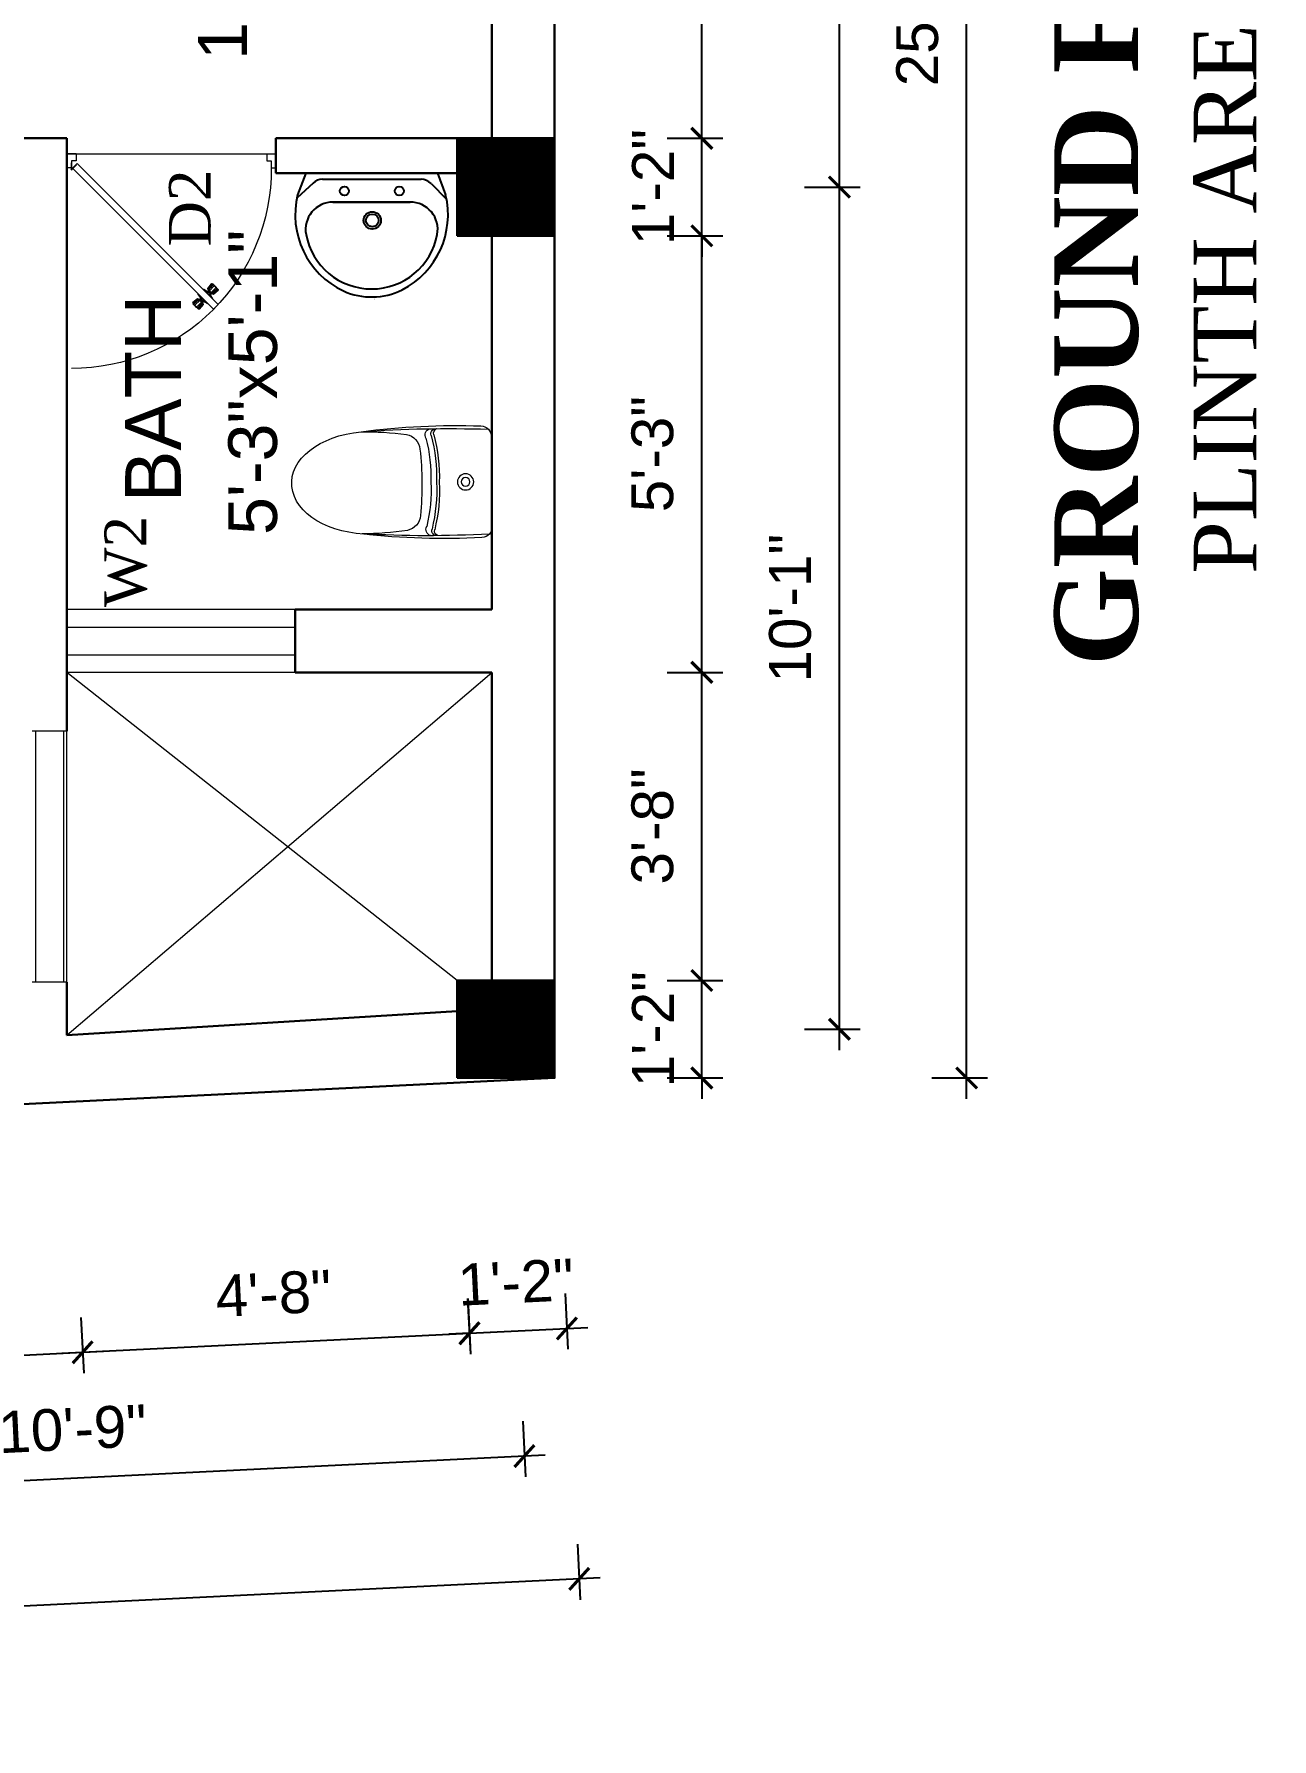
# Model space of a CAD drawing. Header units: inches. Extents: x -4737 to 13205, y 2479 to 13285.
# Drawn here: x -4338.1 to -4160.4, y 10557.3 to 10802.1 of the extents above; entities that cross this region are included whole.
import ezdxf

# ---------------------------------------------------------------- set-up
doc = ezdxf.new("R2010")
doc.units = ezdxf.units.IN
doc.header["$MEASUREMENT"] = 0
for name, color, linetype, lineweight in [('A-FURN', 9, 'Continuous', 5), ('hatch-.09', 8, 'Continuous', 9), ('Label', 7, 'Continuous', 13), ('ns_DIMS', 1, 'Continuous', 0), ('ns_TEXT', 7, 'Continuous', 13), ('PUERTAS', 7, 'Continuous', 9), ('Text', 7, 'Continuous', 13), ('WALL', 12, 'Continuous', 30), ('wall2', 1, 'Continuous', 15), ('windoow', 4, 'Continuous', 5)]:
    doc.layers.add(name, color=color, linetype=linetype, lineweight=lineweight)
doc.layers.add('furniture', color=253, linetype='Continuous')
doc.styles.add('arial 1000', font='arial.ttf')
doc.styles.add('dim', font='arial.ttf', dxfattribs={"height": 7})
doc.styles.get("Standard").update_dxf_attribs({"font": 'arial.ttf'})
doc.dimstyles.new("1-8'", dxfattribs={"dimtxt": 6, "dimasz": 3, "dimexe": 3, "dimexo": 6, "dimgap": 4, "dimtad": 1, "dimdec": 0, "dimzin": 0, "dimdsep": 46, "dimlunit": 4, "dimtxsty": 'arial 1000', "dimblk": 'ARCHTICK', "dimcen": 8, "dimdle": 3, "dimclrt": 7, "dimazin": 0, "dimtfac": 1, "dimtdec": 0, "dimtix": 1, "dimtmove": 2, "dimatfit": 3, "dimfxl": 5, "dimfxlon": 1, "dimarcsym": 0})

# ---------------------------------------------------------------- blocks, each defined once
blk = doc.blocks.new('2ft6in')
at = {"layer": 'PUERTAS', "color": 2}
for p, q in [((0.84, 2.1), (21.02, 22.28)), ((21.71, 21.6), (21.02, 22.28)), ((21.71, 21.6), (1.47, 1.37)), ((18.33, 21.76), (18.31, 21.77)), ((21.18, 18.9), (21.2, 18.89)), ((0, 2), (0, 0)), ((0.6, 2), (0, 2)), ((1.33, 0), (0, 0)), ((0.6, 1.26), (0.6, 2.04)), ((0.67, 1.26), (0.6, 1.26)), ((0.67, 1.26), (0.67, 2.01)), ((0.67, 1), (0.67, 1.26)), ((1.33, 1), (0.67, 1)), ((1.31, 1.53), (0.79, 2.06)), ((1.36, 1.58), (0.81, 2.12)), ((1.36, 1.58), (1.31, 1.53)), ((1.47, 1.37), (1.31, 1.53)), ((1.33, 0), (1.33, 1)), ((28.67, 0), (28.67, 1)), ((28.67, 1), (29.33, 1)), ((28.67, 0), (30, 0)), ((29.33, 1), (29.33, 2)), ((29.33, 2), (30, 2)), ((30, 0), (30, 2))]:
    blk.add_line(p, q, dxfattribs=at)
at = {"layer": 'PUERTAS', "color": 1}
for p, q in [((18.82, 22.25), (18.45, 21.88)), ((18.9, 22.28), (18.48, 21.86)), ((18.84, 22.23), (18.82, 22.25)), ((19.54, 21.59), (18.99, 22.27)), ((18.06, 21.44), (18.48, 21.86)), ((18.74, 20.79), (18.06, 21.34)), ((18.08, 21.51), (18.45, 21.88)), ((18.11, 21.49), (18.08, 21.51)), ((18.83, 20.8), (19.18, 21.15)), ((18.84, 20.21), (19.1, 20.6)), ((18.85, 20.11), (18.84, 20.12)), ((18.92, 20.89), (18.93, 20.88)), ((19.02, 20.88), (19.24, 21.1)), ((19.12, 20.8), (19.03, 20.89)), ((19.1, 20.7), (19.11, 20.69)), ((19.1, 20.6), (19.1, 20.6)), ((19.11, 20.79), (19.33, 21.01)), ((19.54, 21.5), (19.18, 21.15)), ((19.45, 21.31), (19.24, 21.1)), ((19.55, 21.22), (19.33, 21.01)), ((19.45, 21.41), (19.45, 21.41)), ((19.54, 21.22), (19.45, 21.31)), ((19.64, 21.23), (19.64, 21.23)), ((19.64, 19.42), (20.02, 19.67)), ((19.74, 21.24), (19.73, 21.23)), ((20.12, 21.49), (19.74, 21.24)), ((20.02, 19.67), (20.03, 19.68)), ((20.12, 19.68), (20.12, 19.68)), ((20.21, 19.69), (20.43, 19.9)), ((20.22, 21.48), (20.22, 21.49)), ((20.22, 19.41), (20.57, 19.76)), ((20.22, 19.69), (20.31, 19.6)), ((20.31, 19.6), (20.52, 19.81)), ((20.65, 20.12), (20.43, 19.9)), ((20.74, 20.03), (20.52, 19.81)), ((20.93, 20.11), (20.57, 19.76)), ((20.64, 20.11), (20.73, 20.02)), ((20.66, 20.31), (20.65, 20.31)), ((20.65, 20.21), (20.65, 20.22)), ((20.91, 20.7), (20.66, 20.31)), ((20.84, 20.02), (20.83, 20.03)), ((20.91, 20.8), (20.91, 20.79)), ((21.02, 20.12), (21.7, 19.57)), ((19.53, 19.43), (19.54, 19.42)), ((20.22, 19.32), (20.76, 18.64)), ((20.31, 19.5), (20.31, 19.5)), ((20.86, 18.63), (21.28, 19.05)), ((20.91, 18.68), (20.94, 18.66)), ((20.94, 18.66), (21.31, 19.03)), ((21.7, 19.47), (21.28, 19.05)), ((21.67, 19.4), (21.31, 19.03)), ((21.65, 19.42), (21.67, 19.4))]:
    blk.add_line(p, q, dxfattribs=at)
at = {"layer": 'PUERTAS', "color": 8}
for p, q in [((19.42, 21.38), (18.75, 22.14)), ((19.51, 21.48), (18.88, 22.26)), ((19.55, 21.53), (18.93, 22.3)), ((18.81, 20.78), (18.04, 21.4)), ((18.86, 20.83), (18.08, 21.46)), ((18.95, 20.92), (18.2, 21.58)), ((18.44, 21.9), (18.31, 21.77)), ((19.07, 21.03), (18.34, 21.72)), ((18.44, 21.9), (18.56, 22.02)), ((18.58, 22.01), (18.56, 22.02)), ((19.3, 21.26), (18.61, 22)), ((18.91, 20.27), (19.19, 20.69)), ((19.13, 20.8), (19.03, 20.9)), ((19.15, 20.82), (19.05, 20.92)), ((19.09, 20.44), (19.25, 20.76)), ((19.19, 20.87), (19.1, 20.96)), ((19.25, 20.93), (19.16, 21.02)), ((19.28, 20.63), (19.32, 20.83)), ((19.4, 21.08), (19.31, 21.17)), ((19.47, 21.15), (19.38, 21.24)), ((19.43, 20.78), (19.4, 20.9)), ((19.51, 21.19), (19.42, 21.28)), ((19.55, 20.91), (19.43, 20.94)), ((19.53, 21.21), (19.44, 21.3)), ((19.7, 21.06), (19.51, 21.01)), ((19.89, 21.24), (19.58, 21.08)), ((20.07, 21.42), (19.64, 21.15)), ((19.69, 19.49), (20.12, 19.76)), ((19.87, 19.67), (20.18, 19.83)), ((20.06, 19.85), (20.25, 19.9)), ((20.21, 20), (20.33, 19.97)), ((20.23, 19.7), (20.32, 19.61)), ((20.25, 19.72), (20.34, 19.63)), ((20.29, 19.76), (20.38, 19.67)), ((20.33, 20.13), (20.36, 20.01)), ((20.36, 19.83), (20.45, 19.74)), ((20.48, 20.28), (20.44, 20.08)), ((20.46, 19.64), (21.14, 18.91)), ((20.5, 19.98), (20.6, 19.89)), ((20.67, 20.47), (20.51, 20.15)), ((20.85, 20.64), (20.57, 20.22)), ((20.57, 20.04), (20.66, 19.95)), ((20.61, 20.09), (20.7, 19.99)), ((20.63, 20.11), (20.72, 20.01)), ((20.69, 19.87), (21.42, 19.19)), ((20.81, 19.99), (21.56, 19.33)), ((20.9, 20.08), (21.68, 19.45)), ((20.95, 20.13), (21.72, 19.51)), ((20.21, 19.38), (20.83, 18.61)), ((20.25, 19.43), (20.88, 18.65)), ((20.34, 19.53), (21, 18.77)), ((21.32, 19.01), (21.2, 18.89)), ((21.32, 19.01), (21.44, 19.14)), ((21.43, 19.15), (21.44, 19.14)), ((0, 0), (30, 0))]:
    blk.add_line(p, q, dxfattribs=at)
at = {"layer": 'PUERTAS', "color": 2}
for radius in [0.129, 0.0627]:
    blk.add_circle((0.68, 2.14), radius, dxfattribs=at)
at = {"layer": 'PUERTAS', "color": 8}
blk.add_arc((0.68, 2.14), 28.65, 359.7285, 90.0333, dxfattribs=at)
at = {"layer": 'PUERTAS', "color": 1}
for centre, start, end in [((18.94, 22.23), 38.9236, 135), ((18.78, 20.84), 231.0764, 315), ((18.89, 20.16), 135, 225), ((18.97, 20.93), 225, 315), ((19.16, 20.74), 135, 219.7428), ((19.06, 20.65), 315, 39.7428), ((19.4, 21.36), 315, 45), ((19.49, 21.55), 315, 38.9236), ((19.6, 21.18), 50.2572, 135), ((19.68, 21.28), 230.2572, 315), ((20.07, 19.63), 50.2572, 135), ((20.17, 21.44), 45, 135), ((20.16, 19.73), 230.2572, 315), ((20.35, 19.55), 135, 225), ((20.7, 20.26), 135, 219.7428), ((20.6, 20.17), 315, 39.7428), ((20.78, 19.98), 45, 135), ((20.87, 20.75), 315, 45), ((20.98, 20.07), 51.0764, 135), ((19.59, 19.47), 225, 315), ((20.27, 19.36), 135, 218.9236), ((20.82, 18.68), 218.9236, 315), ((21.65, 19.52), 315, 51.0764)]:
    blk.add_arc(centre, 0.0667, start, end, dxfattribs=at)
blk = doc.blocks.new('*U32')
at = {"color": 3}
blk.add_blockref('2ft6in', (0, 0), dxfattribs=at)
blk = doc.blocks.new('A$C2BC6131C')
at = {"layer": 'A-FURN', "color": 8}
for p in [(0, 163.5), (0, -163.5)]:
    blk.add_line(p, (0, 0), dxfattribs=at)
for radius in [29.6, 16.1]:
    blk.add_circle((95.9, 0), radius, dxfattribs=at)
for centre, radius, start, end in [((40, 163.5), 40, 92.59988, 180), ((197, -4116.4), 4311.6, 86.30057, 92.47118), ((155.1, -2371.3), 2577.4, 82.86641, 92.59988), ((201.9, 176.4), 18.8, 342.35932, 95.93155), ((192.7, 178.4), 18.2, 343.38126, 66.47238), ((217.8, 172), 24.1, 332.20328, 71.94045), ((793.4, 23.7), 602, 165.61847, 182.25332), ((793.4, 23.7), 592, 165.61847, 182.25332), ((773.9, 23.7), 552, 165.61847, 182.45753), ((320.7, 115.7), 60, 100.47011, 174.60795), ((468.5, -913.5), 1099.7, 89.65189, 98.29697), ((1633.1, -8.2), 1378.2, 174.60795, 179.65911), ((1633.1, 8.2), 1378.2, 180.34089, 185.39205), ((793.4, -23.7), 602, 177.74668, 194.38153), ((793.4, -23.7), 592, 177.74668, 194.38153), ((773.9, -23.7), 552, 177.54247, 194.38153), ((320.7, -115.7), 60, 185.39205, 259.52989), ((40, -163.5), 40, 180, 267.40012), ((197, 4116.4), 4311.6, 267.52882, 273.69943), ((155.1, 2371.3), 2577.4, 267.40012, 277.13359), ((201.9, -176.4), 18.8, 264.06845, 17.64068), ((192.7, -178.4), 18.2, 293.52762, 16.61874), ((217.8, -172), 24.1, 288.05955, 27.79672), ((468.5, 913.5), 1099.7, 261.70303, 270.34811)]:
    blk.add_arc(centre, radius, start, end, dxfattribs=at)
blk.add_ellipse((440.7, 0), major_axis=(-289.3, 0), ratio=0.648116, start_param=1.570796, end_param=4.592942, dxfattribs=at)
blk = doc.blocks.new('A$C2C8E2855')
at = {"color": 3}
for p, q in [((49.5, -117.7), (20, -196.2)), ((530.2, -117.7), (49.5, -117.7)), ((52.4, -117.7), (529.2, -117.7)), ((530.2, -117.7), (559.7, -196.2)), ((76.7, -153.7), (18.7, -208.2)), ((110.9, -140.2), (470.9, -140.2)), ((506.5, -155.1), (563.4, -212.8)), ((149.1, -222.9), (431, -222.9)), ((431, -222.9), (149.1, -222.9))]:
    blk.add_line(p, q, dxfattribs=at)
for centre, radius in [((190.8, -182.7), 16.3), ((390.8, -182.7), 16.3), ((292.2, -290.1), 31.6), ((292.2, -290.1), 23)]:
    blk.add_circle(centre, radius, dxfattribs=at)
for centre, radius, start, end in [((110.9, -190.2), 50, 90, 133.18096), ((470.9, -190.2), 50, 44.56072, 90), ((318.3, -269.6), 307.1, 166.17513, 244.72963), ((149.1, -322.9), 100, 90, 190.56023), ((261.4, -269.6), 307.1, 297.06391, 13.82487), ((431, -322.9), 100, 349.43977, 90), ((290.1, -296.6), 243.4, 190.56023, 349.43977), ((289.7, -319.1), 250.2, 245.80711, 296.46282), ((318.3, -269.6), 307.1, 266.58899, 266.59358)]:
    blk.add_arc(centre, radius, start, end, dxfattribs=at)
at = {"color": 3, "width": 0.8, "flags": 9}
for tag in ['XSIZE', 'YSIZE']:
    blk.add_attdef(tag, (289.9, -117.7), '', height=0.5, dxfattribs=at)
blk = doc.blocks.new('_ArchTick')
at = {"color": 0, "const_width": 0.15}
blk.add_lwpolyline([(-0.5, -0.5), (0.5, 0.5)], dxfattribs=at)
blk = doc.blocks.new('*D1258')
at = {"layer": 'Defpoints', "color": 0, "transparency": 16777216}
for p in [(-4263.36, 10666.19), (-4242.22, 10666.19), (-4263.36, 10652.19)]:
    blk.add_point(p, dxfattribs=at)
at = {"layer": 'ns_DIMS', "color": 0, "lineweight": -2, "transparency": 16777216}
for p, q in [((-4242.22, 10666.19), (-4242.22, 10669.19)), ((-4247.22, 10666.19), (-4239.22, 10666.19)), ((-4242.22, 10652.19), (-4242.22, 10666.19)), ((-4247.22, 10652.19), (-4239.22, 10652.19)), ((-4242.22, 10652.19), (-4242.22, 10649.19))]:
    blk.add_line(p, q, dxfattribs=at)
at = {"layer": 'ns_DIMS', "color": 0, "lineweight": -2, "transparency": 16777216, "xscale": 3, "yscale": 3, "zscale": 3}
for p, rotation in [((-4242.22, 10666.19), 270), ((-4242.22, 10652.19), 90)]:
    blk.add_blockref('_ArchTick', p, dxfattribs=dict(at, rotation=rotation))
at = {"layer": 'ns_DIMS', "color": 7, "transparency": 16777216, "insert": (-4249.24, 10659.19), "char_height": 6, "attachment_point": 5, "rotation": 90, "style": 'arial 1000'}
blk.add_mtext('1\'-2"', dxfattribs=at)
blk = doc.blocks.new('*D1259')
at = {"layer": 'Defpoints', "color": 0, "transparency": 16777216}
for p in [(-4263.36, 10710.43), (-4242.22, 10710.43), (-4263.36, 10666.19)]:
    blk.add_point(p, dxfattribs=at)
at = {"layer": 'ns_DIMS', "color": 0, "lineweight": -2, "transparency": 16777216}
for p, q in [((-4242.22, 10663.19), (-4242.22, 10713.43)), ((-4247.22, 10710.43), (-4239.22, 10710.43)), ((-4247.22, 10666.19), (-4239.22, 10666.19))]:
    blk.add_line(p, q, dxfattribs=at)
at = {"layer": 'ns_DIMS', "color": 0, "lineweight": -2, "transparency": 16777216, "xscale": 3, "yscale": 3, "zscale": 3}
for p, rotation in [((-4242.22, 10710.43), 90), ((-4242.22, 10666.19), 270)]:
    blk.add_blockref('_ArchTick', p, dxfattribs=dict(at, rotation=rotation))
at = {"layer": 'ns_DIMS', "color": 7, "transparency": 16777216, "insert": (-4249.29, 10688.31), "char_height": 6, "attachment_point": 5, "rotation": 90, "style": 'arial 1000'}
blk.add_mtext('3\'-8"', dxfattribs=at)
blk = doc.blocks.new('*D1260')
at = {"layer": 'Defpoints', "color": 0, "transparency": 16777216}
for p in [(-4263.36, 10773.1), (-4242.22, 10773.1), (-4263.36, 10710.43)]:
    blk.add_point(p, dxfattribs=at)
at = {"layer": 'ns_DIMS', "color": 0, "lineweight": -2, "transparency": 16777216}
for p, q in [((-4242.22, 10707.43), (-4242.22, 10776.1)), ((-4247.22, 10773.1), (-4239.22, 10773.1)), ((-4247.22, 10710.43), (-4239.22, 10710.43))]:
    blk.add_line(p, q, dxfattribs=at)
at = {"layer": 'ns_DIMS', "color": 0, "lineweight": -2, "transparency": 16777216, "xscale": 3, "yscale": 3, "zscale": 3}
for p, rotation in [((-4242.22, 10773.1), 90), ((-4242.22, 10710.43), 270)]:
    blk.add_blockref('_ArchTick', p, dxfattribs=dict(at, rotation=rotation))
at = {"layer": 'ns_DIMS', "color": 7, "transparency": 16777216, "insert": (-4249.29, 10741.76), "char_height": 6, "attachment_point": 5, "rotation": 90, "style": 'arial 1000'}
blk.add_mtext('5\'-3"', dxfattribs=at)
blk = doc.blocks.new('*D1168')
at = {"layer": 'Defpoints', "color": 0, "transparency": 16777216}
for p in [(-4263.36, 10787.1), (-4242.22, 10787.1), (-4263.36, 10773.1)]:
    blk.add_point(p, dxfattribs=at)
at = {"layer": 'ns_DIMS', "color": 0, "lineweight": -2, "transparency": 16777216}
for p, q in [((-4242.22, 10787.1), (-4242.22, 10790.1)), ((-4247.22, 10787.1), (-4239.22, 10787.1)), ((-4242.22, 10773.1), (-4242.22, 10787.1)), ((-4247.22, 10773.1), (-4239.22, 10773.1)), ((-4242.22, 10773.1), (-4242.22, 10770.1))]:
    blk.add_line(p, q, dxfattribs=at)
at = {"layer": 'ns_DIMS', "color": 0, "lineweight": -2, "transparency": 16777216, "xscale": 3, "yscale": 3, "zscale": 3}
for p, rotation in [((-4242.22, 10787.1), 270), ((-4242.22, 10773.1), 90)]:
    blk.add_blockref('_ArchTick', p, dxfattribs=dict(at, rotation=rotation))
at = {"layer": 'ns_DIMS', "color": 7, "transparency": 16777216, "insert": (-4249.24, 10780.1), "char_height": 6, "attachment_point": 5, "rotation": 90, "style": 'arial 1000'}
blk.add_mtext('1\'-2"', dxfattribs=at)
blk = doc.blocks.new('*D1261')
at = {"layer": 'Defpoints', "color": 0, "transparency": 16777216}
for p in [(-4263.36, 10948.96), (-4242.22, 10948.96), (-4263.36, 10787.1)]:
    blk.add_point(p, dxfattribs=at)
at = {"layer": 'ns_DIMS', "color": 0, "lineweight": -2, "transparency": 16777216}
for p, q in [((-4242.22, 10784.1), (-4242.22, 10951.96)), ((-4247.22, 10948.96), (-4239.22, 10948.96)), ((-4247.22, 10787.1), (-4239.22, 10787.1))]:
    blk.add_line(p, q, dxfattribs=at)
at = {"layer": 'ns_DIMS', "color": 0, "lineweight": -2, "transparency": 16777216, "xscale": 3, "yscale": 3, "zscale": 3}
for p, rotation in [((-4242.22, 10948.96), 90), ((-4242.22, 10787.1), 270)]:
    blk.add_blockref('_ArchTick', p, dxfattribs=dict(at, rotation=rotation))
at = {"layer": 'ns_DIMS', "color": 7, "transparency": 16777216, "insert": (-4249.29, 10868.03), "char_height": 6, "attachment_point": 5, "rotation": 90, "style": 'arial 1000'}
blk.add_mtext('13\'-6"', dxfattribs=at)
blk = doc.blocks.new('*D1263')
at = {"layer": 'Defpoints', "color": 0, "transparency": 16777216}
for p in [(-4263.36, 10780.1), (-4222.47, 10780.1), (-4263.36, 10659.19)]:
    blk.add_point(p, dxfattribs=at)
at = {"layer": 'ns_DIMS', "color": 0, "lineweight": -2, "transparency": 16777216}
for p, q in [((-4222.47, 10656.19), (-4222.47, 10783.1)), ((-4227.47, 10780.1), (-4219.47, 10780.1)), ((-4227.47, 10659.19), (-4219.47, 10659.19))]:
    blk.add_line(p, q, dxfattribs=at)
at = {"layer": 'ns_DIMS', "color": 0, "lineweight": -2, "transparency": 16777216, "xscale": 3, "yscale": 3, "zscale": 3}
for p, rotation in [((-4222.47, 10780.1), 90), ((-4222.47, 10659.19), 270)]:
    blk.add_blockref('_ArchTick', p, dxfattribs=dict(at, rotation=rotation))
at = {"layer": 'ns_DIMS', "color": 7, "transparency": 16777216, "insert": (-4229.53, 10719.64), "char_height": 6, "attachment_point": 5, "rotation": 90, "style": 'arial 1000'}
blk.add_mtext('10\'-1"', dxfattribs=at)
blk = doc.blocks.new('*D1264')
at = {"layer": 'Defpoints', "color": 0, "transparency": 16777216}
for p in [(-4263.36, 10957.64), (-4222.47, 10957.64), (-4263.36, 10780.1)]:
    blk.add_point(p, dxfattribs=at)
at = {"layer": 'ns_DIMS', "color": 0, "lineweight": -2, "transparency": 16777216}
for p, q in [((-4222.47, 10777.1), (-4222.47, 10960.64)), ((-4227.47, 10957.64), (-4219.47, 10957.64)), ((-4227.47, 10780.1), (-4219.47, 10780.1))]:
    blk.add_line(p, q, dxfattribs=at)
at = {"layer": 'ns_DIMS', "color": 0, "lineweight": -2, "transparency": 16777216, "xscale": 3, "yscale": 3, "zscale": 3}
for p, rotation in [((-4222.47, 10957.64), 90), ((-4222.47, 10780.1), 270)]:
    blk.add_blockref('_ArchTick', p, dxfattribs=dict(at, rotation=rotation))
at = {"layer": 'ns_DIMS', "color": 7, "transparency": 16777216, "insert": (-4229.53, 10868.87), "char_height": 6, "attachment_point": 5, "rotation": 90, "style": 'arial 1000'}
blk.add_mtext('14\'-10"', dxfattribs=at)
blk = doc.blocks.new('*D1169')
at = {"layer": 'Defpoints', "color": 0, "transparency": 16777216}
for p in [(-4263.36, 10962.96), (-4204.21, 10962.96), (-4263.36, 10652.19)]:
    blk.add_point(p, dxfattribs=at)
at = {"layer": 'ns_DIMS', "color": 0, "lineweight": -2, "transparency": 16777216}
for p, q in [((-4204.21, 10649.19), (-4204.21, 10965.96)), ((-4209.21, 10962.96), (-4201.21, 10962.96)), ((-4209.21, 10652.19), (-4201.21, 10652.19))]:
    blk.add_line(p, q, dxfattribs=at)
at = {"layer": 'ns_DIMS', "color": 0, "lineweight": -2, "transparency": 16777216, "xscale": 3, "yscale": 3, "zscale": 3}
for p, rotation in [((-4204.21, 10962.96), 90), ((-4204.21, 10652.19), 270)]:
    blk.add_blockref('_ArchTick', p, dxfattribs=dict(at, rotation=rotation))
at = {"layer": 'ns_DIMS', "color": 7, "transparency": 16777216, "insert": (-4211.27, 10807.57), "char_height": 6, "attachment_point": 5, "rotation": 90, "style": 'arial 1000'}
blk.add_mtext('25\'-11"', dxfattribs=at)
blk = doc.blocks.new('*D1291')
at = {"layer": 'Defpoints', "color": 0, "transparency": 16777216}
for p in [(-4333.36, 10658.34), (-4392.36, 10645.83), (-4331.11, 10612.81)]:
    blk.add_point(p, dxfattribs=at)
at = {"layer": 'ns_DIMS', "color": 0, "lineweight": -2, "transparency": 16777216}
for p, q in [((-4331.36, 10617.8), (-4330.96, 10609.81)), ((-4393.59, 10609.73), (-4328.12, 10612.96)), ((-4390.84, 10614.87), (-4390.45, 10606.88))]:
    blk.add_line(p, q, dxfattribs=at)
at = {"layer": 'ns_DIMS', "color": 0, "lineweight": -2, "transparency": 16777216, "xscale": 3, "yscale": 3, "zscale": 3}
for p, rotation in [((-4331.11, 10612.81), 2.820296018751), ((-4390.59, 10609.88), 182.820296018751)]:
    blk.add_blockref('_ArchTick', p, dxfattribs=dict(at, rotation=rotation))
at = {"layer": 'ns_DIMS', "color": 7, "transparency": 16777216, "insert": (-4361.2, 10618.39), "char_height": 6, "attachment_point": 5, "rotation": 2.8203, "style": 'arial 1000'}
blk.add_mtext("5'", dxfattribs=at)
blk = doc.blocks.new('*D1292')
at = {"layer": 'Defpoints', "color": 0, "transparency": 16777216}
for p in [(-4277.36, 10652.19), (-4263.36, 10652.19), (-4261.59, 10616.23)]:
    blk.add_point(p, dxfattribs=at)
at = {"layer": 'ns_DIMS', "color": 0, "lineweight": -2, "transparency": 16777216}
for p, q in [((-4275.8, 10620.54), (-4275.41, 10612.55)), ((-4261.84, 10621.23), (-4261.45, 10613.24)), ((-4275.56, 10615.54), (-4278.56, 10615.4)), ((-4275.56, 10615.54), (-4261.59, 10616.23)), ((-4261.59, 10616.23), (-4258.6, 10616.38))]:
    blk.add_line(p, q, dxfattribs=at)
at = {"layer": 'ns_DIMS', "color": 0, "lineweight": -2, "transparency": 16777216, "xscale": 3, "yscale": 3, "zscale": 3}
for p, rotation in [((-4261.59, 10616.23), 182.820296018751), ((-4275.56, 10615.54), 2.820296018751041)]:
    blk.add_blockref('_ArchTick', p, dxfattribs=dict(at, rotation=rotation))
at = {"layer": 'ns_DIMS', "color": 7, "transparency": 16777216, "insert": (-4268.92, 10622.89), "char_height": 6, "attachment_point": 5, "rotation": 2.8203, "style": 'arial 1000'}
blk.add_mtext('1\'-2"', dxfattribs=at)
blk = doc.blocks.new('*D1293')
at = {"layer": 'Defpoints', "color": 0, "transparency": 16777216}
for p in [(-4333.36, 10658.34), (-4277.36, 10651.5), (-4275.59, 10615.54)]:
    blk.add_point(p, dxfattribs=at)
at = {"layer": 'ns_DIMS', "color": 0, "lineweight": -2, "transparency": 16777216}
for p, q in [((-4275.84, 10620.54), (-4275.45, 10612.55)), ((-4331.36, 10617.8), (-4330.96, 10609.81)), ((-4334.11, 10612.66), (-4272.6, 10615.69))]:
    blk.add_line(p, q, dxfattribs=at)
at = {"layer": 'ns_DIMS', "color": 0, "lineweight": -2, "transparency": 16777216, "xscale": 3, "yscale": 3, "zscale": 3}
for p, rotation in [((-4275.59, 10615.54), 2.820296018751), ((-4331.11, 10612.81), 182.820296018751)]:
    blk.add_blockref('_ArchTick', p, dxfattribs=dict(at, rotation=rotation))
at = {"layer": 'ns_DIMS', "color": 7, "transparency": 16777216, "insert": (-4303.7, 10621.23), "char_height": 6, "attachment_point": 5, "rotation": 2.8203, "style": 'arial 1000'}
blk.add_mtext('4\'-8"', dxfattribs=at)
blk = doc.blocks.new('*D1294')
at = {"layer": 'Defpoints', "color": 0, "transparency": 16777216}
for p in [(-4270.36, 10652.19), (-4399.36, 10645.83), (-4396.69, 10591.56)]:
    blk.add_point(p, dxfattribs=at)
at = {"layer": 'ns_DIMS', "color": 0, "lineweight": -2, "transparency": 16777216}
for p, q in [((-4267.94, 10602.9), (-4267.54, 10594.91)), ((-4264.69, 10598.06), (-4399.69, 10591.41)), ((-4396.94, 10596.55), (-4396.54, 10588.56))]:
    blk.add_line(p, q, dxfattribs=at)
at = {"layer": 'ns_DIMS', "color": 0, "lineweight": -2, "transparency": 16777216, "xscale": 3, "yscale": 3, "zscale": 3}
for p, rotation in [((-4267.69, 10597.91), 2.820296018637451), ((-4396.69, 10591.56), 182.8202960186374)]:
    blk.add_blockref('_ArchTick', p, dxfattribs=dict(at, rotation=rotation))
at = {"layer": 'ns_DIMS', "color": 7, "transparency": 16777216, "insert": (-4332.54, 10601.79), "char_height": 6, "attachment_point": 5, "rotation": 2.8203, "style": 'arial 1000'}
blk.add_mtext('10\'-9"', dxfattribs=at)
blk = doc.blocks.new('*D1295')
at = {"layer": 'Defpoints', "color": 0, "transparency": 16777216}
for p in [(-4263.36, 10652.19), (-4668.87, 10632.21), (-4665.33, 10560.3)]:
    blk.add_point(p, dxfattribs=at)
at = {"layer": 'ns_DIMS', "color": 0, "lineweight": -2, "transparency": 16777216}
for p, q in [((-4260.07, 10585.27), (-4259.67, 10577.28)), ((-4256.83, 10580.42), (-4668.33, 10560.15)), ((-4665.58, 10565.29), (-4665.18, 10557.3))]:
    blk.add_line(p, q, dxfattribs=at)
at = {"layer": 'ns_DIMS', "color": 0, "lineweight": -2, "transparency": 16777216, "xscale": 3, "yscale": 3, "zscale": 3}
for p, rotation in [((-4259.82, 10580.28), 2.820296018637851), ((-4665.33, 10560.3), 182.8202960186379)]:
    blk.add_blockref('_ArchTick', p, dxfattribs=dict(at, rotation=rotation))
at = {"layer": 'ns_DIMS', "color": 7, "transparency": 16777216, "insert": (-4462.92, 10577.34), "char_height": 6, "attachment_point": 5, "rotation": 2.8203, "style": 'arial 1000'}
blk.add_mtext('33\'-10"', dxfattribs=at)

msp = doc.modelspace()

# ---------------------------------------------------------------- hatches: boundary and pattern name
at = {"layer": 'hatch-.09'}
h = msp.add_hatch(dxfattribs=at)
h.set_pattern_fill('ANSI31', color=256, angle=90)
h.set_pattern_definition([(135, (-3987.22528, -4659.29274), (-0.0883883476, -0.0883883476), [])])
h.paths.add_polyline_path([(-4277.36, 10787.1), (-4277.36, 10773.1), (-4263.36, 10773.1), (-4263.36, 10787.1)])
h = msp.add_hatch(dxfattribs=at)
h.set_pattern_fill('ANSI31', color=256, angle=90)
h.set_pattern_definition([(135, (-3987.22528, -4780.19999), (-0.0883883476, -0.0883883476), [])])
h.paths.add_polyline_path([(-4277.36, 10666.19), (-4277.36, 10652.19), (-4263.36, 10652.19), (-4263.36, 10666.19)])

# ---------------------------------------------------------------- linework, layer by layer
at = {"layer": 'WALL'}
for p, q in [((-4263.36, 11021.42), (-4263.36, 10652.19)), ((-4263.36, 10710.43), (-4263.36, 10957.64)), ((-4272.36, 10784.85), (-4272.36, 10948.96)), ((-4272.36, 10784.85), (-4272.36, 10944.46)), ((-4333.36, 10787.1), (-4392.36, 10787.1)), ((-4333.36, 10710.43), (-4333.36, 10787.1)), ((-4303.36, 10787.1), (-4277.36, 10787.1)), ((-4303.36, 10787.1), (-4303.36, 10782.1)), ((-4303.36, 10782.1), (-4277.36, 10782.1)), ((-4272.36, 10719.46), (-4272.36, 10773.1)), ((-4272.36, 10719.43), (-4272.36, 10773.1)), ((-4300.58, 10719.43), (-4272.36, 10719.43)), ((-4300.58, 10710.43), (-4300.58, 10719.43)), ((-4333.36, 10701.96), (-4333.36, 10710.43)), ((-4300.58, 10710.43), (-4272.36, 10710.43)), ((-4272.36, 10666.19), (-4272.36, 10710.43)), ((-4333.36, 10658.34), (-4333.36, 10665.96)), ((-4333.36, 10658.34), (-4277.36, 10661.77)), ((-4263.36, 10652.19), (-4668.87, 10632.21))]:
    msp.add_line(p, q, dxfattribs=at)
for points in [[(-4277.36, 10773.1), (-4277.36, 10787.1), (-4263.36, 10787.1), (-4263.36, 10773.1)], [(-4277.36, 10652.19), (-4277.36, 10666.19), (-4263.36, 10666.19), (-4263.36, 10652.19)]]:
    msp.add_lwpolyline(points, close=True, dxfattribs=at)
at = {"layer": 'wall2'}
for p, q in [((-4300.58, 10719.43), (-4333.36, 10719.43)), ((-4300.58, 10710.43), (-4333.36, 10710.43)), ((-4277.36, 10666.19), (-4333.36, 10710.43)), ((-4333.36, 10658.34), (-4272.36, 10710.43)), ((-4263.36, 10710.43), (-4263.36, 10710.43)), ((-4333.36, 10701.96), (-4338.36, 10701.96)), ((-4333.86, 10701.96), (-4333.86, 10665.96)), ((-4333.36, 10665.96), (-4333.36, 10701.96)), ((-4333.36, 10665.96), (-4338.36, 10665.96))]:
    msp.add_line(p, q, dxfattribs=at)
at = {"layer": 'windoow'}
for p, q in [((-4333.36, 10716.93), (-4300.58, 10716.93)), ((-4333.36, 10712.93), (-4300.58, 10712.93)), ((-4337.86, 10701.96), (-4337.86, 10665.96)), ((-4333.86, 10701.96), (-4333.86, 10665.96))]:
    msp.add_line(p, q, dxfattribs=at)

# ---------------------------------------------------------------- block references
at = {"layer": 'furniture', "xscale": 0.03937007870990783, "yscale": 0.03937007870990783, "zscale": 0.03937007870990783}
msp.add_blockref('A$C2C8E2855', (-4301.04, 10786.73), dxfattribs=at)
at = {"layer": 'furniture', "xscale": -0.03937007859349251, "yscale": 0.03937007859349251, "zscale": 0.03937007859349251, "rotation": 0.5436105356555121}
msp.add_blockref('A$C2BC6131C', (-4272.36, 10737.81), dxfattribs=at)
at = {"layer": 'WALL', "xscale": -1, "rotation": 180}
msp.add_blockref('*U32', (-4333.36, 10784.85), dxfattribs=at)

# ---------------------------------------------------------------- texts
at = {"layer": 'Label', "color": 5, "linetype": 'ByBlock', "insert": (-4325.01, 10749.73), "char_height": 8, "width": 88.4068, "attachment_point": 2, "rotation": 90, "style": 'dim'}
msp.add_mtext('BATH', dxfattribs=at)
at = {"layer": 'ns_TEXT', "attachment_point": 1, "rotation": 90}
for s, width, heights, insert, char_height in [('\\pi88.94386;{\\fTimes New Roman|b1|i0|c0|p18;\\H0.83333x;GROUND FLOOR PLAN\\fTimes New Roman|b0|i0|c0|p18;\\H1.2x;\\P\\pi102.21145;\\H0.625x;PLINTH AREA: 757.76 SQ.FT.}', 376.0257, [72.58], (-4191.62, 10622.36), 14.4), ('\\pi5.71575;{\\fTimes New Roman|b0|i0|c0|p18;D2}', 21.7401, [4.46], (-4318.72, 10765.83), 6), ('\\pi4.71647;{\\fTimes New Roman|b0|i0|c0|p18;W2}', 21.7401, [4.46], (-4327.98, 10715.08), 6)]:
    msp.add_mtext_dynamic_manual_height_columns(s, width=width, gutter_width=72, heights=heights, dxfattribs=dict(at, insert=insert, char_height=char_height))
at = {"layer": 'Text', "char_height": 7, "width": 440.957, "attachment_point": 2, "rotation": 90}
for s, insert in [('13\'-6"x10\'-0"', (-4314.53, 10825.7)), ('5\'-3"x5\'-1"', (-4310.21, 10752.07))]:
    msp.add_mtext(s, dxfattribs=dict(at, insert=insert))

# ---------------------------------------------------------------- dimensions: what is measured, and where the dimension line sits
at = {"layer": 'ns_DIMS'}
for base, p1, p2, angle, picture, middle in [((-4204.21, 10962.96), (-4263.36, 10652.19), (-4263.36, 10962.96), 90, '*D1169', (-4211.27, 10807.57)), ((-4222.47, 10957.64), (-4263.36, 10780.1), (-4263.36, 10957.64), 90, '*D1264', (-4229.53, 10868.87)), ((-4242.22, 10948.96), (-4263.36, 10787.1), (-4263.36, 10948.96), 90, '*D1261', (-4249.29, 10868.03)), ((-4242.22, 10787.1), (-4263.36, 10773.1), (-4263.36, 10787.1), 90, '*D1168', (-4249.24, 10780.1)), ((-4222.47, 10780.1), (-4263.36, 10659.19), (-4263.36, 10780.1), 90, '*D1263', (-4229.53, 10719.64)), ((-4242.22, 10773.1), (-4263.36, 10710.43), (-4263.36, 10773.1), 90, '*D1260', (-4249.29, 10741.76)), ((-4242.22, 10710.43), (-4263.36, 10666.19), (-4263.36, 10710.43), 90, '*D1259', (-4249.29, 10688.31)), ((-4242.22, 10666.19), (-4263.36, 10652.19), (-4263.36, 10666.19), 90, '*D1258', (-4249.24, 10659.19)), ((-4331.11, 10612.81), (-4392.36, 10645.83), (-4333.36, 10658.34), 182.8203, '*D1291', (-4361.2, 10618.39)), ((-4275.59, 10615.54), (-4333.36, 10658.34), (-4277.36, 10651.5), 182.8203, '*D1293', (-4303.7, 10621.23)), ((-4261.59, 10616.23), (-4277.36, 10652.19), (-4263.36, 10652.19), 182.8203, '*D1292', (-4268.92, 10622.89))]:
    dim = msp.add_linear_dim(base=base, p1=p1, p2=p2, angle=angle, dimstyle="1-8'", dxfattribs=at)
    dim.commit()
    dim.dimension.update_dxf_attribs({"geometry": picture, "text_midpoint": middle})
for p1, p2, distance, picture, middle in [((-4263.36, 10652.19), (-4668.87, 10632.21), 72, '*D1295', (-4462.92, 10577.34)), ((-4270.36, 10652.19), (-4399.36, 10645.83), 54.34, '*D1294', (-4332.54, 10601.79))]:
    dim = msp.add_aligned_dim(p1=p1, p2=p2, distance=distance, dimstyle="1-8'", dxfattribs=at)
    dim.commit()
    dim.dimension.update_dxf_attribs({"geometry": picture, "text_midpoint": middle})

doc.saveas('drawing.dxf')
